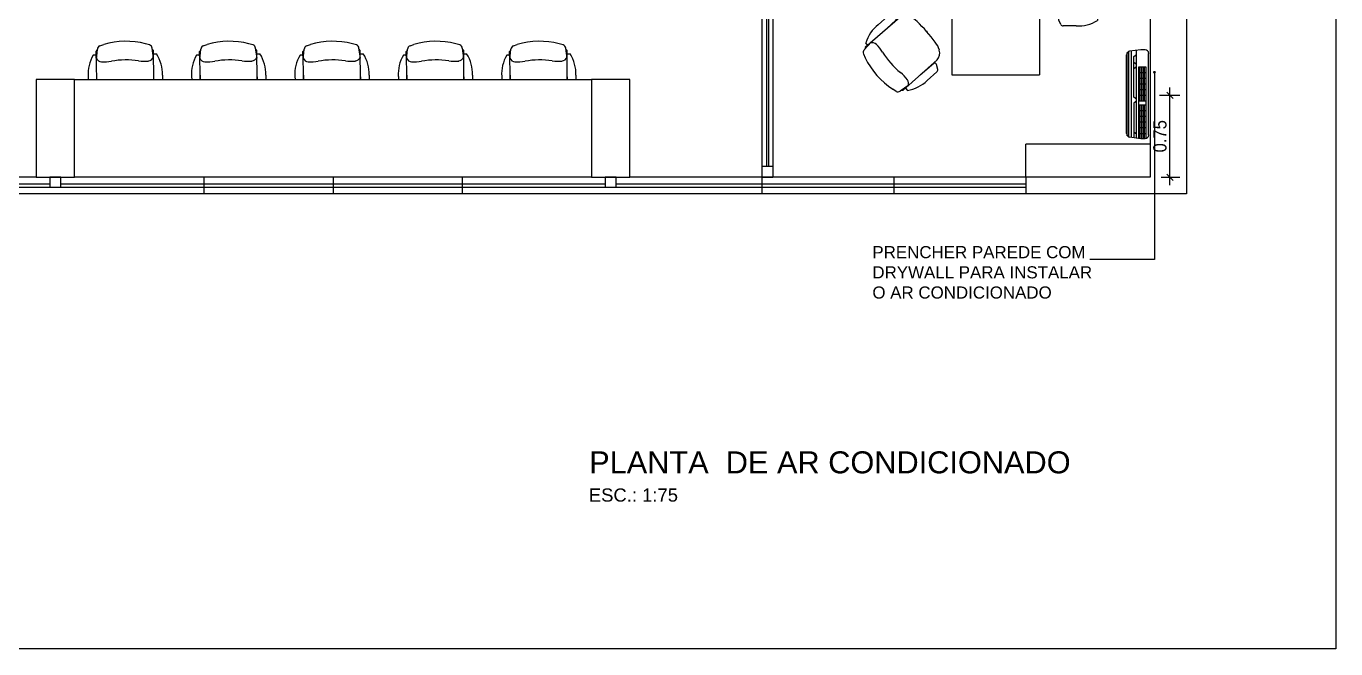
# Model space of a CAD drawing. Header units: millimetres. Extents: x 7034 to 7235, y -465 to -380.
# Drawn here: x 7177.97 to 7189.88, y -436.01 to -430.36 of the extents above; entities that cross this region are included whole.
import ezdxf

# ---------------------------------------------------------------- set-up
doc = ezdxf.new("R2010")
doc.units = ezdxf.units.MM
doc.header["$LTSCALE"] = 0.005
doc.linetypes.add('CONTINUO', pattern=[0])
doc.linetypes.add('DASHED', pattern=[19.05, 12.7, -6.35])
doc.layers.get('0').update_dxf_attribs({"linetype": 'CONTINUO'})
doc.layers.get('DEFPOINTS').update_dxf_attribs({"linetype": 'CONTINUO', "lineweight": 15})
for name, color, linetype in [('- COTAS', 12, 'Continuous'), ('0-COTAS', 12, 'Continuous'), ('A-05', 5, 'Continuous'), ('ARQ-PEITORIAL', 4, 'Continuous'), ('ARQ-TEXTO', 3, 'Continuous'), ('ARQ_ALVENARIA', 6, 'Continuous'), ('ARQ_ESQUADRIA', 5, 'Continuous'), ('ARQ_JANELAALTA', 150, 'DASHED'), ('ARQ_TXT_AMBIENTE', 3, 'Continuous'), ('JANELA', 10, 'Continuous'), ('NN_PISO', 8, 'Continuous')]:
    doc.layers.add(name, color=color, linetype=linetype)
for name, color, linetype, lineweight in [('0-LAYOUT', 250, 'Continuous', 25), ('AR CONDICIONADO', 1, 'Continuous', 25), ('TEXTO', 7, 'Continuous', 15)]:
    doc.layers.add(name, color=color, linetype=linetype, lineweight=lineweight)
doc.styles.add('50', font='ARIALN.TTF', dxfattribs={"height": 0.1})
doc.styles.add('ARQ', font='arial.ttf', dxfattribs={"width": 0.9})
doc.styles.get("Standard").update_dxf_attribs({"font": 'arial.ttf'})
doc.dimstyles.new('1-50', dxfattribs={"dimtxt": 0.12, "dimasz": 0.06, "dimexe": 0.09, "dimexo": 0.1, "dimgap": 0.03, "dimtad": 1, "dimzin": 0, "dimdsep": 46, "dimtxsty": 'ARQ', "dimblk": 'ARCHTICK', "dimcen": 0, "dimdle": 0.07, "dimclrd": 1, "dimclre": 1, "dimclrt": 7, "dimadec": 0, "dimazin": 0, "dimtm": 1e-09, "dimtfac": 1, "dimtofl": 0, "dimtmove": 2, "dimatfit": 3, "dimldrblk": 'ARCHTICK', "dimfxl": 1, "dimtolj": 1, "dimtzin": 0, "dimlwd": -1, "dimlwe": -1, "dimarcsym": 0})
doc.dimstyles.new('50', dxfattribs={"dimscale": 0, "dimtxt": 0.1, "dimasz": 0.025, "dimexe": 0.05, "dimexo": 0.05, "dimgap": 0.01, "dimtad": 1, "dimdec": 0, "dimlfac": 100, "dimzin": 0, "dimdsep": 46, "dimtxsty": '50', "dimblk": 'DOT', "dimcen": 0.02, "dimclrd": 1, "dimclre": 1, "dimclrt": 7, "dimadec": 0, "dimazin": 0, "dimtfac": 1, "dimtdec": 0, "dimtofl": 0, "dimtmove": 2, "dimatfit": 2, "dimldrblk": 'DOT', "dimfxl": 0.05, "dimtolj": 1, "dimtzin": 0, "dimlwd": -1, "dimarcsym": 0})

# ---------------------------------------------------------------- blocks, each defined once
blk = doc.blocks.new('_DOT')
at = {"color": 0, "linetype": 'ByBlock'}
blk.add_line((-0.5, 0), (-1, 0), dxfattribs=at)
at = {"color": 0, "linetype": 'ByBlock', "const_width": 0.5}
blk.add_lwpolyline([(-0.25, 0, 1), (0.25, 0, 1)], format="xyb", close=True, dxfattribs=at)
blk = doc.blocks.new('DOT')
at = {"layer": 'ARQ-TEXTO', "color": 0, "linetype": 'ByBlock'}
blk.add_line((-0.5, 0), (-1, 0), dxfattribs=at)
at = {"layer": 'ARQ-TEXTO', "color": 0, "linetype": 'ByBlock', "const_width": 0.5}
blk.add_lwpolyline([(-0.25, 0, 1), (0.25, 0, 1)], format="xyb", close=True, dxfattribs=at)
blk = doc.blocks.new('_ArchTick')
at = {"color": 0, "linetype": 'ByBlock', "const_width": 0.15}
blk.add_lwpolyline([(-0.5, -0.5), (0.5, 0.5)], dxfattribs=at)
blk = doc.blocks.new('*D98')
at = {"layer": '- COTAS', "color": 1, "transparency": 16777216}
for p, q in [((7188.369, -431.799), (7188.369, -430.914)), ((7188.275, -430.984), (7188.459, -430.984)), ((7188.289, -431.729), (7188.459, -431.729))]:
    blk.add_line(p, q, dxfattribs=at)
at = {"layer": 'DEFPOINTS', "color": 0, "transparency": 16777216}
for p in [(7188.175, -430.984), (7188.369, -430.984), (7188.189, -431.729)]:
    blk.add_point(p, dxfattribs=at)
at = {"layer": '- COTAS', "color": 1, "transparency": 16777216, "xscale": 0.06, "yscale": 0.06, "zscale": 0.06}
for p, rotation in [((7188.369, -430.984), 90), ((7188.369, -431.729), 270)]:
    blk.add_blockref('_ArchTick', p, dxfattribs=dict(at, rotation=rotation))
at = {"layer": '- COTAS', "color": 7, "transparency": 16777216, "insert": (7188.278, -431.356), "char_height": 0.12, "attachment_point": 5, "rotation": 90, "style": 'ARQ'}
blk.add_mtext('\\A1;0.75', dxfattribs=at)
blk = doc.blocks.new('A$C686A6CA0')
at = {"layer": 'ARQ-PEITORIAL'}
for p, q in [((-0.1, 2.53), (-0.1, 2.48)), ((0, 2.53), (0, 2.48)), ((-0.1, 2.48), (0, 2.48))]:
    blk.add_line(p, q, dxfattribs=at)
at = {"layer": 'ARQ_ESQUADRIA'}
for p, q in [((-1.596, 3.276), (-1.557, 3.276)), ((-1.596, 3.178), (-1.596, 3.276)), ((-1.582, 3.262), (-1.582, 3.192)), ((-1.557, 3.262), (-1.582, 3.262)), ((-1.557, 3.304), (-1.55, 3.304)), ((-1.557, 3.304), (-1.557, 3.234)), ((-1.557, 3.234), (-1.55, 3.234)), ((-1.55, 3.33), (-1.52, 3.33)), ((-1.55, 3.33), (-1.55, 2.63)), ((-1.52, 2.63), (-1.52, 3.33)), ((-1.513, 3.304), (-1.52, 3.304)), ((-1.513, 3.234), (-1.52, 3.234)), ((-1.513, 3.304), (-1.513, 3.234)), ((-1.474, 3.276), (-1.513, 3.276)), ((-1.513, 3.262), (-1.488, 3.262)), ((-1.488, 3.262), (-1.488, 3.192)), ((-1.474, 3.178), (-1.474, 3.276)), ((-1.266, 3.276), (-1.227, 3.276)), ((-1.266, 3.178), (-1.266, 3.276)), ((-1.227, 3.262), (-1.252, 3.262)), ((-1.252, 3.262), (-1.252, 3.192)), ((-1.227, 3.304), (-1.227, 3.234)), ((-1.227, 3.304), (-1.22, 3.304)), ((-1.227, 3.234), (-1.22, 3.234)), ((-1.19, 3.33), (-1.22, 3.33)), ((-1.22, 2.63), (-1.22, 3.33)), ((-1.19, 3.33), (-1.19, 2.63)), ((-1.183, 3.304), (-1.19, 3.304)), ((-1.183, 3.234), (-1.19, 3.234)), ((-1.183, 3.304), (-1.183, 3.234)), ((-1.144, 3.276), (-1.183, 3.276)), ((-1.183, 3.262), (-1.158, 3.262)), ((-1.158, 3.262), (-1.158, 3.192)), ((-1.144, 3.178), (-1.144, 3.276)), ((-1.582, 3.178), (-1.596, 3.178)), ((-1.582, 3.192), (-1.582, 3.178)), ((-1.582, 3.192), (-1.582, 3.192)), ((-1.488, 3.192), (-1.488, 3.192)), ((-1.488, 3.192), (-1.488, 3.178)), ((-1.474, 3.178), (-1.488, 3.178)), ((-1.266, 3.178), (-1.252, 3.178)), ((-1.252, 3.192), (-1.252, 3.192)), ((-1.252, 3.192), (-1.252, 3.178)), ((-1.158, 3.192), (-1.158, 3.178)), ((-1.158, 3.192), (-1.158, 3.192)), ((-1.158, 3.178), (-1.144, 3.178)), ((-2.27, 2.63), (-2.22, 2.63)), ((-2.27, 2.63), (-2.22, 2.63)), ((-2.22, 2.53), (-2.22, 2.63)), ((-2.22, 2.53), (-2.22, 2.63)), ((-1.55, 2.63), (-1.52, 2.63)), ((-1.52, 2.53), (-1.52, 2.63)), ((-1.52, 2.63), (-1.47, 2.63)), ((-1.22, 2.63), (-1.27, 2.63)), ((-1.22, 2.53), (-1.22, 2.63)), ((-1.19, 2.63), (-1.22, 2.63)), ((-0.52, 2.53), (-0.52, 2.63)), ((-0.47, 2.63), (-0.52, 2.63)), ((-2.27, 2.53), (-2.22, 2.53)), ((-2.27, 2.53), (-2.22, 2.53)), ((-1.52, 2.53), (-1.47, 2.53)), ((-1.22, 2.53), (-1.27, 2.53)), ((-0.47, 2.53), (-0.52, 2.53)), ((-0.47, 2.59), (-0.1, 2.59)), ((-0.47, 2.57), (-0.1, 2.57)), ((-0.06, 2.53), (-0.06, 2.48)), ((-0.04, 2.53), (-0.04, 2.48)), ((-0.1, 2.43), (-0.1, 2.48)), ((-0.1, 2.43), (-0.1, 2.48)), ((-0.1, 2.43), (0, 2.43)), ((-0.1, 2.43), (0, 2.43)), ((0, 2.43), (0, 2.48)), ((0, 2.43), (0, 2.48)), ((0, 2.43), (0.7, 2.43)), ((0, 2.4), (0, 2.43)), ((0.7, 2.4), (0, 2.4)), ((0.548, 2.476), (0.646, 2.476)), ((0.548, 2.476), (0.548, 2.462)), ((0.562, 2.462), (0.548, 2.462)), ((0.632, 2.462), (0.562, 2.462)), ((0.562, 2.462), (0.562, 2.462)), ((0.674, 2.437), (0.604, 2.437)), ((0.604, 2.437), (0.604, 2.43)), ((0.604, 2.393), (0.604, 2.4)), ((0.674, 2.393), (0.604, 2.393)), ((0.632, 2.437), (0.632, 2.462)), ((0.632, 2.393), (0.632, 2.368)), ((0.646, 2.476), (0.646, 2.437)), ((0.646, 2.354), (0.646, 2.393)), ((0.674, 2.437), (0.674, 2.43)), ((0.674, 2.393), (0.674, 2.4)), ((0.7, 2.4), (0.7, 2.43)), ((0.548, 2.368), (0.548, 2.354)), ((0.562, 2.368), (0.548, 2.368)), ((0.548, 2.354), (0.646, 2.354)), ((0.562, 2.368), (0.562, 2.368)), ((0.632, 2.368), (0.562, 2.368)), ((-0.1, 1.73), (0, 1.73)), ((-0.1, 1.68), (-0.1, 1.73)), ((0, 1.68), (-0.1, 1.68)), ((-0.06, 1.68), (-0.06, 0.1)), ((-0.04, 1.68), (-0.04, 0.1)), ((0, 1.68), (0, 1.73))]:
    blk.add_line(p, q, dxfattribs=at)
at = {"layer": 'ARQ_JANELAALTA'}
for centre, start, end in [((-1.519, 2.63), 92.5089, 180), ((-1.221, 2.63), 0, 87.4911), ((0, 2.431), 270, 357.4911)]:
    blk.add_arc(centre, 0.701, start, end, dxfattribs=at)
at = {"layer": 'JANELA'}
for p, q in [((-1.32, 2.63), (-1.42, 2.63)), ((-0.47, 2.63), (-0.47, 2.53)), ((-0.1, 2.63), (-0.47, 2.63)), ((-1.32, 2.53), (-1.42, 2.53)), ((-0.1, 2.53), (-0.47, 2.53)), ((-0.1, 2.53), (-0.1, 2.48)), ((0, 2.48), (0, 2.53)), ((-0.1, 2.48), (0, 2.48)), ((-0.1, 1.68), (-0.1, 0.1)), ((0, 1.68), (0, 0.1))]:
    blk.add_line(p, q, dxfattribs=at)
for points in [[(-1.47, 2.63), (-1.42, 2.63), (-1.42, 2.53), (-1.47, 2.53)], [(-1.32, 2.63), (-1.27, 2.63), (-1.27, 2.53), (-1.32, 2.53)], [(0, 2.53), (-0.1, 2.53), (-0.1, 2.63), (0, 2.63)]]:
    blk.add_lwpolyline(points, close=True, dxfattribs=at)
blk = doc.blocks.new('A$C695A1161')
at = {"layer": 'NN_PISO'}
blk.add_blockref('A$C686A6CA0', (2.82, -2.53), dxfattribs=at)
blk = doc.blocks.new('A$C1D1E4AAD')
at = {"layer": '0-LAYOUT', "linetype": 'ByBlock'}
for p, q in [((-2.015, 0), (-2.015, -1.6)), ((-1.215, 0), (-1.215, -1.6)), ((-2.519, -0.103), (-2.551, -0.122)), ((-2.405, -0.158), (-2.482, -0.105)), ((-2.458, -0.11), (-2.474, -0.11)), ((-2.147, -0.39), (-2.458, -0.11)), ((-2.434, -0.131), (-2.417, -0.111)), ((-2.238, -0.201), (-2.15, -0.28)), ((-2.176, -0.356), (-2.302, -0.25)), ((-2.142, -0.302), (-2.154, -0.346)), ((-2.818, -0.443), (-2.802, -0.408)), ((-2.748, -0.549), (-2.811, -0.479)), ((-2.802, -0.502), (-2.804, -0.486)), ((-2.485, -0.774), (-2.802, -0.502)), ((-2.779, -0.523), (-2.796, -0.543)), ((-1.076, -0.561), (-0.658, -0.556)), ((-1.022, -0.491), (-1.042, -0.533)), ((-1.032, -0.555), (-0.868, -0.558)), ((-0.884, -0.48), (-1.001, -0.48)), ((-0.73, -0.557), (-0.637, -0.568)), ((-0.69, -0.556), (-0.69, -0.53)), ((-0.658, -0.556), (-0.646, -0.567)), ((-0.607, -0.591), (-0.596, -0.626)), ((-2.683, -0.708), (-2.595, -0.785)), ((-2.522, -0.75), (-2.643, -0.639)), ((-2.571, -0.791), (-2.529, -0.773)), ((-2.683, -1.144), (-2.595, -1.067)), ((-2.571, -1.061), (-2.529, -1.079)), ((-0.73, -1.077), (-0.637, -1.066)), ((-0.658, -1.078), (-0.646, -1.067)), ((-0.607, -1.043), (-0.596, -1.007)), ((-2.485, -1.078), (-2.802, -1.35)), ((-2.522, -1.102), (-2.643, -1.213)), ((-1.076, -1.072), (-0.658, -1.078)), ((-1.022, -1.142), (-1.042, -1.101)), ((-1.032, -1.079), (-0.868, -1.076)), ((-0.884, -1.154), (-1.001, -1.153)), ((-0.69, -1.078), (-0.69, -1.104)), ((-2.748, -1.303), (-2.811, -1.373)), ((-2.779, -1.329), (-2.796, -1.309)), ((-2.818, -1.409), (-2.802, -1.443)), ((-2.802, -1.35), (-2.804, -1.366)), ((-2.147, -1.462), (-2.458, -1.742)), ((-2.176, -1.496), (-2.302, -1.602)), ((-2.142, -1.55), (-2.154, -1.506)), ((-2.238, -1.65), (-2.15, -1.572)), ((-2.015, -1.6), (-1.215, -1.6)), ((-2.519, -1.749), (-2.551, -1.73)), ((-2.405, -1.694), (-2.482, -1.747)), ((-2.458, -1.742), (-2.474, -1.741)), ((-2.434, -1.721), (-2.417, -1.741))]:
    blk.add_line(p, q, dxfattribs=at)
for centre, radius, start, end in [((-2.503, -0.131), 0.0328, 51.4098, 120.5547), ((-2.471, -0.44), 0.333, 45.7372, 80.6494), ((-2.149, -0.728), 0.727, 123.5174, 153.896), ((-2.712, 0.012), 0.368, 309.1313, 323.2958), ((-2.46, -0.177), 0.0523, 323.2944, 29.1682), ((-2.46, -0.177), 0.0523, 323.2944, 29.1682), ((-2.012, -0.849), 0.742, 129.1314, 148.282), ((-2.168, -0.345), 0.0141, 232.5784, 352.1311), ((-2.162, -0.297), 0.0207, 345.8779, 57.0329), ((-2.788, -0.455), 0.0328, 156.8587, 226.0036), ((-2.956, -0.266), 0.368, 314.1176, 328.2821), ((-2.209, -0.45), 0.0857, 341.4955, 44.5153), ((-2.477, -0.447), 0.333, 196.764, 231.6762), ((-2.736, -0.492), 0.0523, 248.2452, 314.1189), ((-3.181, 0.177), 1.249, 312.9781, 324.4353), ((-2.321, -0.422), 0.202, 320.8696, 343.9764), ((-1.07, -0.647), 0.0857, 94.1914, 157.2111), ((-1.031, -0.541), 0.0141, 146.5756, 266.1283), ((-1.004, -0.501), 0.0207, 81.6738, 152.8287), ((-0.866, -0.812), 0.333, 58.0573, 92.9695), ((-0.701, -0.607), 0.0523, 109.5385, 175.4123), ((-0.638, -0.601), 0.0328, 18.152, 87.2969), ((0.074, -0.817), 1.249, 174.2714, 185.7286), ((-0.967, -0.699), 0.202, 154.7303, 177.8371), ((-0.387, -0.632), 0.368, 175.4109, 189.5754), ((-1.481, -0.817), 0.742, 350.4247, 9.5753), ((-1.298, -0.817), 0.727, 344.8107, 15.1893), ((-2.579, -0.772), 0.0207, 220.3805, 291.5354), ((-2.532, -0.76), 0.0141, 285.2823, 44.835), ((-2.433, -0.706), 0.0857, 232.8981, 295.9178), ((-2.476, -0.598), 0.202, 293.437, 316.5438), ((-0.967, -0.934), 0.202, 182.1629, 205.2697), ((-0.387, -1.002), 0.368, 170.4246, 184.5891), ((-2.579, -1.08), 0.0207, 68.4646, 139.6195), ((-2.433, -1.146), 0.0857, 64.0822, 127.1019), ((-2.476, -1.254), 0.202, 43.4562, 66.563), ((-1.07, -0.987), 0.0857, 202.7889, 265.8086), ((-0.701, -1.026), 0.0523, 184.5877, 250.4615), ((-0.701, -1.026), 0.0523, 184.5877, 250.4615), ((-0.638, -1.033), 0.0328, 272.7031, 341.848), ((-2.477, -1.405), 0.333, 128.3238, 163.236), ((-2.532, -1.092), 0.0141, 315.165, 74.7177), ((-3.181, -2.029), 1.249, 35.5647, 47.0219), ((-1.031, -1.093), 0.0141, 93.8717, 213.4244), ((-1.004, -1.133), 0.0207, 207.1713, 278.3262), ((-0.866, -0.822), 0.333, 267.0305, 301.9427), ((-2.736, -1.36), 0.0523, 45.8811, 111.7548), ((-2.321, -1.43), 0.202, 16.0236, 39.1304), ((-2.788, -1.397), 0.0328, 133.9964, 203.1413), ((-2.956, -1.586), 0.368, 31.7179, 45.8824), ((-2.012, -1.003), 0.742, 211.718, 230.8686), ((-2.209, -1.402), 0.0857, 315.4847, 18.5045), ((-2.149, -1.124), 0.727, 206.104, 236.4826), ((-2.168, -1.507), 0.0141, 7.8689, 127.4216), ((-2.712, -1.864), 0.368, 36.7042, 50.8687), ((-2.46, -1.675), 0.0523, 330.8318, 36.7056), ((-2.46, -1.675), 0.0523, 330.8318, 36.7056), ((-2.471, -1.412), 0.333, 279.3506, 314.2628), ((-2.162, -1.555), 0.0207, 302.9671, 14.1221), ((-2.503, -1.721), 0.0328, 239.4453, 308.5902)]:
    blk.add_arc(centre, radius, start, end, dxfattribs=at)
for p in [(-2.242, -0.647), (-1.175, -0.817), (-2.242, -1.205)]:
    blk.add_point(p, dxfattribs=at)

msp = doc.modelspace()

# ---------------------------------------------------------------- linework, layer by layer
msp.add_lwpolyline([(7189.877, -421.163), (7189.877, -436.013), (7168.877, -436.013), (7168.877, -421.163)], close=True)
at = {"layer": '0-LAYOUT', "linetype": 'ByBlock'}
for p, q in [((7178.607, -430.657), (7178.617, -430.564)), ((7178.639, -430.534), (7178.674, -430.523)), ((7179.091, -430.526), (7179.055, -430.515)), ((7179.128, -430.647), (7179.115, -430.555)), ((7179.127, -430.576), (7179.116, -430.564)), ((7179.547, -430.657), (7179.557, -430.564)), ((7179.579, -430.534), (7179.614, -430.523)), ((7180.031, -430.526), (7179.995, -430.515)), ((7180.068, -430.647), (7180.055, -430.555)), ((7180.067, -430.576), (7180.056, -430.564)), ((7180.487, -430.657), (7180.497, -430.564)), ((7180.519, -430.534), (7180.554, -430.523)), ((7180.971, -430.526), (7180.935, -430.515)), ((7181.008, -430.647), (7180.995, -430.555)), ((7181.007, -430.576), (7180.996, -430.564)), ((7181.427, -430.657), (7181.437, -430.564)), ((7181.459, -430.534), (7181.494, -430.523)), ((7181.911, -430.526), (7181.875, -430.515)), ((7181.948, -430.647), (7181.935, -430.555)), ((7181.947, -430.576), (7181.936, -430.564)), ((7182.367, -430.657), (7182.377, -430.564)), ((7182.399, -430.534), (7182.434, -430.523)), ((7182.851, -430.526), (7182.815, -430.515)), ((7182.888, -430.647), (7182.875, -430.555)), ((7182.887, -430.576), (7182.876, -430.564)), ((7178.606, -430.618), (7178.579, -430.618)), ((7178.605, -430.586), (7178.616, -430.574)), ((7178.613, -430.839), (7178.605, -430.586)), ((7179.129, -430.839), (7179.127, -430.576)), ((7179.128, -430.607), (7179.154, -430.607)), ((7179.546, -430.618), (7179.519, -430.618)), ((7179.545, -430.586), (7179.556, -430.574)), ((7179.553, -430.839), (7179.545, -430.586)), ((7180.069, -430.839), (7180.067, -430.576)), ((7180.068, -430.607), (7180.094, -430.607)), ((7180.486, -430.618), (7180.459, -430.618)), ((7180.485, -430.586), (7180.496, -430.574)), ((7180.493, -430.839), (7180.485, -430.586)), ((7181.009, -430.839), (7181.007, -430.576)), ((7181.008, -430.607), (7181.034, -430.607)), ((7181.426, -430.618), (7181.399, -430.618)), ((7181.425, -430.586), (7181.436, -430.574)), ((7181.433, -430.839), (7181.425, -430.586)), ((7181.949, -430.839), (7181.947, -430.576)), ((7181.948, -430.607), (7181.974, -430.607)), ((7182.366, -430.618), (7182.339, -430.618)), ((7182.365, -430.586), (7182.376, -430.574)), ((7182.373, -430.839), (7182.365, -430.586)), ((7182.889, -430.839), (7182.887, -430.576)), ((7182.888, -430.607), (7182.914, -430.607)), ((7178.611, -430.839), (7178.611, -430.795)), ((7179.131, -430.839), (7179.129, -430.785)), ((7179.208, -430.8), (7179.208, -430.839)), ((7179.551, -430.839), (7179.551, -430.795)), ((7180.071, -430.839), (7180.069, -430.785)), ((7180.148, -430.8), (7180.148, -430.839)), ((7180.491, -430.839), (7180.491, -430.795)), ((7181.011, -430.839), (7181.009, -430.785)), ((7181.088, -430.8), (7181.088, -430.839)), ((7181.431, -430.839), (7181.431, -430.795)), ((7181.951, -430.839), (7181.949, -430.785)), ((7182.028, -430.8), (7182.028, -430.839)), ((7182.371, -430.839), (7182.371, -430.795)), ((7182.891, -430.839), (7182.889, -430.785)), ((7182.968, -430.8), (7182.968, -430.839)), ((7178.409, -430.839), (7183.109, -430.839)), ((7178.533, -430.813), (7178.534, -430.839)), ((7179.473, -430.813), (7179.474, -430.839)), ((7180.413, -430.813), (7180.414, -430.839)), ((7181.353, -430.813), (7181.354, -430.839)), ((7182.293, -430.813), (7182.294, -430.839)), ((7188.189, -431.429), (7187.059, -431.429)), ((7187.059, -431.729), (7187.059, -431.429))]:
    msp.add_line(p, q, dxfattribs=at)
for centre, radius, start, end in [((7178.65, -430.565), 0.0328, 109.2519, 178.3968), ((7178.878, -431.22), 0.727, 75.9106, 106.2891), ((7179.082, -430.557), 0.0328, 3.8029, 72.9478), ((7179.59, -430.565), 0.0328, 109.2519, 178.3968), ((7179.818, -431.22), 0.727, 75.9106, 106.2891), ((7180.022, -430.557), 0.0328, 3.8029, 72.9478), ((7180.53, -430.565), 0.0328, 109.2519, 178.3968), ((7180.758, -431.22), 0.727, 75.9106, 106.2891), ((7180.962, -430.557), 0.0328, 3.8029, 72.9478), ((7181.47, -430.565), 0.0328, 109.2519, 178.3968), ((7181.698, -431.22), 0.727, 75.9106, 106.2891), ((7181.902, -430.557), 0.0328, 3.8029, 72.9478), ((7182.41, -430.565), 0.0328, 109.2519, 178.3968), ((7182.638, -431.22), 0.727, 75.9106, 106.2891), ((7182.842, -430.557), 0.0328, 3.8029, 72.9478), ((7178.865, -430.789), 0.333, 149.1571, 184.0693), ((7178.657, -430.628), 0.0523, 200.6384, 266.5121), ((7178.657, -430.628), 0.0523, 200.6384, 266.5121), ((7178.676, -430.313), 0.368, 266.5108, 280.6752), ((7178.882, -431.404), 0.742, 81.5246, 100.6751), ((7179.046, -430.306), 0.368, 261.5245, 275.6889), ((7179.076, -430.62), 0.0523, 275.6876, 341.5613), ((7178.875, -430.789), 0.333, 358.1304, 33.0425), ((7179.805, -430.789), 0.333, 149.1571, 184.0693), ((7179.597, -430.628), 0.0523, 200.6384, 266.5121), ((7179.597, -430.628), 0.0523, 200.6384, 266.5121), ((7179.616, -430.313), 0.368, 266.5108, 280.6752), ((7179.822, -431.404), 0.742, 81.5246, 100.6751), ((7179.986, -430.306), 0.368, 261.5245, 275.6889), ((7180.016, -430.62), 0.0523, 275.6876, 341.5613), ((7179.815, -430.789), 0.333, 358.1304, 33.0425), ((7180.745, -430.789), 0.333, 149.1571, 184.0693), ((7180.537, -430.628), 0.0523, 200.6384, 266.5121), ((7180.537, -430.628), 0.0523, 200.6384, 266.5121), ((7180.556, -430.313), 0.368, 266.5108, 280.6752), ((7180.762, -431.404), 0.742, 81.5246, 100.6751), ((7180.926, -430.306), 0.368, 261.5245, 275.6889), ((7180.956, -430.62), 0.0523, 275.6876, 341.5613), ((7180.755, -430.789), 0.333, 358.1304, 33.0425), ((7181.685, -430.789), 0.333, 149.1571, 184.0693), ((7181.477, -430.628), 0.0523, 200.6384, 266.5121), ((7181.477, -430.628), 0.0523, 200.6384, 266.5121), ((7181.496, -430.313), 0.368, 266.5108, 280.6752), ((7181.702, -431.404), 0.742, 81.5246, 100.6751), ((7181.866, -430.306), 0.368, 261.5245, 275.6889), ((7181.896, -430.62), 0.0523, 275.6876, 341.5613), ((7181.695, -430.789), 0.333, 358.1304, 33.0425), ((7182.625, -430.789), 0.333, 149.1571, 184.0693), ((7182.417, -430.628), 0.0523, 200.6384, 266.5121), ((7182.417, -430.628), 0.0523, 200.6384, 266.5121), ((7182.436, -430.313), 0.368, 266.5108, 280.6752), ((7182.642, -431.404), 0.742, 81.5246, 100.6751), ((7182.806, -430.306), 0.368, 261.5245, 275.6889), ((7182.836, -430.62), 0.0523, 275.6876, 341.5613), ((7182.635, -430.789), 0.333, 358.1304, 33.0425)]:
    msp.add_arc(centre, radius, start, end, dxfattribs=at)
at = {"layer": 'A-05'}
for points in [[(7178.409, -431.729), (7178.409, -430.839), (7178.059, -430.839), (7178.059, -431.729)], [(7183.459, -431.729), (7183.459, -430.839), (7183.109, -430.839), (7183.109, -431.729)]]:
    msp.add_lwpolyline(points, close=True, dxfattribs=at)
at = {"layer": 'AR CONDICIONADO', "color": 1}
for p, q in [((7188.103, -430.57), (7188.002, -430.583)), ((7188.142, -430.57), (7188.103, -430.57)), ((7187.974, -431.331), (7187.974, -430.616)), ((7187.981, -431.351), (7187.981, -430.596)), ((7187.996, -431.362), (7187.996, -430.585)), ((7188.018, -431.366), (7188.018, -430.581)), ((7188.041, -430.631), (7188.064, -430.614)), ((7188.041, -430.685), (7188.041, -430.631)), ((7188.064, -430.703), (7188.041, -430.685)), ((7188.041, -431.001), (7188.041, -430.69)), ((7188.064, -431.372), (7188.064, -430.575)), ((7188.175, -431.344), (7188.175, -430.603)), ((7188.041, -430.74), (7188.064, -430.723)), ((7188.151, -430.729), (7188.082, -430.729)), ((7188.082, -430.729), (7188.082, -431.071)), ((7188.151, -430.78), (7188.082, -430.78)), ((7188.096, -431.038), (7188.096, -430.729)), ((7188.11, -431.038), (7188.11, -430.729)), ((7188.124, -431.038), (7188.124, -430.729)), ((7188.138, -431.038), (7188.138, -430.729)), ((7188.151, -431.071), (7188.151, -430.729)), ((7188.151, -430.832), (7188.082, -430.832)), ((7188.151, -430.883), (7188.082, -430.883)), ((7188.064, -431.018), (7188.041, -431.001)), ((7188.064, -431.038), (7188.041, -431.055)), ((7188.151, -430.935), (7188.082, -430.935)), ((7188.151, -430.986), (7188.082, -430.986)), ((7188.151, -431.038), (7188.082, -431.038)), ((7188.041, -431.055), (7188.041, -431.366)), ((7188.082, -431.071), (7188.082, -431.375)), ((7188.082, -431.071), (7188.151, -431.071)), ((7188.151, -431.124), (7188.082, -431.124)), ((7188.096, -431.377), (7188.096, -431.071)), ((7188.11, -431.378), (7188.11, -431.071)), ((7188.124, -431.378), (7188.124, -431.071)), ((7188.138, -431.378), (7188.138, -431.071)), ((7188.151, -431.376), (7188.151, -431.071)), ((7188.151, -431.176), (7188.082, -431.176)), ((7188.151, -431.227), (7188.082, -431.227)), ((7188.151, -431.279), (7188.082, -431.279)), ((7188.103, -431.378), (7188.002, -431.364)), ((7188.041, -431.316), (7188.064, -431.333)), ((7188.082, -431.33), (7188.151, -431.33)), ((7188.142, -431.378), (7188.103, -431.378))]:
    msp.add_line(p, q, dxfattribs=at)
for centre, start, end in [((7188.142, -430.603), 0, 90), ((7188.008, -430.616), 100, 180), ((7188.008, -431.331), 179.9377, 259.9377), ((7188.142, -431.344), 270, 0)]:
    msp.add_arc(centre, 0.0334, start, end, dxfattribs=at)
at = {"layer": 'ARQ-PEITORIAL'}
for p, q in [((7184.659, -431.629), (7184.759, -431.629)), ((7184.659, -431.629), (7184.659, -431.729)), ((7184.759, -431.629), (7184.759, -431.729)), ((7184.659, -431.729), (7184.759, -431.729))]:
    msp.add_line(p, q, dxfattribs=at)
at = {"layer": 'ARQ_ALVENARIA'}
for p, q in [((7188.189, -430.219), (7188.189, -431.729)), ((7188.519, -430.219), (7188.519, -431.879)), ((7188.189, -431.729), (7187.059, -431.729)), ((7187.059, -431.729), (7187.059, -431.879)), ((7188.519, -431.879), (7187.059, -431.879))]:
    msp.add_line(p, q, dxfattribs=at)
at = {"layer": 'ARQ_ESQUADRIA'}
for p, q in [((7179.584, -431.729), (7179.584, -431.879)), ((7180.759, -431.729), (7180.759, -431.879)), ((7181.934, -431.729), (7181.934, -431.879)), ((7184.659, -431.729), (7184.659, -431.879)), ((7185.859, -431.729), (7185.859, -431.879)), ((7173.359, -431.789), (7178.184, -431.789)), ((7173.359, -431.819), (7178.184, -431.819)), ((7178.284, -431.789), (7183.234, -431.789)), ((7178.284, -431.819), (7183.234, -431.819)), ((7183.334, -431.789), (7187.059, -431.789)), ((7183.334, -431.819), (7187.059, -431.819))]:
    msp.add_line(p, q, dxfattribs=at)
for points in [[(7178.184, -431.729), (7178.184, -431.819), (7178.284, -431.819), (7178.284, -431.729)], [(7183.234, -431.729), (7183.234, -431.819), (7183.334, -431.819), (7183.334, -431.729)]]:
    msp.add_lwpolyline(points, close=True, dxfattribs=at)
at = {"layer": 'JANELA'}
for p, q in [((7178.059, -431.729), (7173.359, -431.729)), ((7183.109, -431.729), (7178.409, -431.729)), ((7187.059, -431.729), (7183.459, -431.729)), ((7187.059, -431.879), (7173.009, -431.879))]:
    msp.add_line(p, q, dxfattribs=at)

# ---------------------------------------------------------------- block references
at = {"layer": 'NN_PISO'}
for name, p in [('A$C695A1161', (7181.939, -429.199)), ('A$C1D1E4AAD', (7188.399, -429.199))]:
    msp.add_blockref(name, p, dxfattribs=at)

# ---------------------------------------------------------------- texts
at = {"layer": 'ARQ_TXT_AMBIENTE', "insert": (7185.663, -432.354), "char_height": 0.11, "attachment_point": 1}
msp.add_mtext_dynamic_manual_height_columns('PRENCHER PAREDE COM DRYWALL PARA INSTALAR O AR CONDICIONADO', width=2.07, gutter_width=12.5, heights=[0], dxfattribs=at)
at = {"layer": 'TEXTO', "attachment_point": 1}
for s, width, insert, char_height in [('PLANTA  DE AR CONDICIONADO', 5.11913, (7183.088, -434.219), 0.2), ('ESC.: 1:75', 3.13121, (7183.085, -434.556), 0.12)]:
    msp.add_mtext_dynamic_manual_height_columns(s, width=width, gutter_width=12.5, heights=[0], dxfattribs=dict(at, insert=insert, char_height=char_height))

# ---------------------------------------------------------------- dimensions: what is measured, and where the dimension line sits
at = {"layer": '- COTAS'}
dim = msp.add_linear_dim(base=(7188.369232549, -430.983617215), p1=(7188.189232549, -431.728617215), p2=(7188.174936116, -430.983617215), angle=90, dimstyle='1-50', dxfattribs=at)
dim.commit()
dim.dimension.update_dxf_attribs({"geometry": '*D98', "text_midpoint": (7188.277963791, -431.356117215)})

# ---------------------------------------------------------------- leaders
at = {"layer": '0-COTAS'}
msp.add_leader([(7188.228, -430.774), (7188.228, -432.477), (7187.64, -432.477)], dimstyle='50', override={"dimscale": 1, "dimtad": 0, "dimldrblk": 'DOT'}, dxfattribs=at)

doc.saveas('drawing.dxf')
